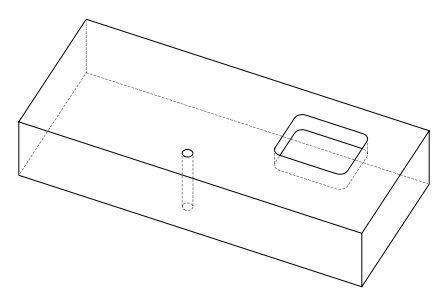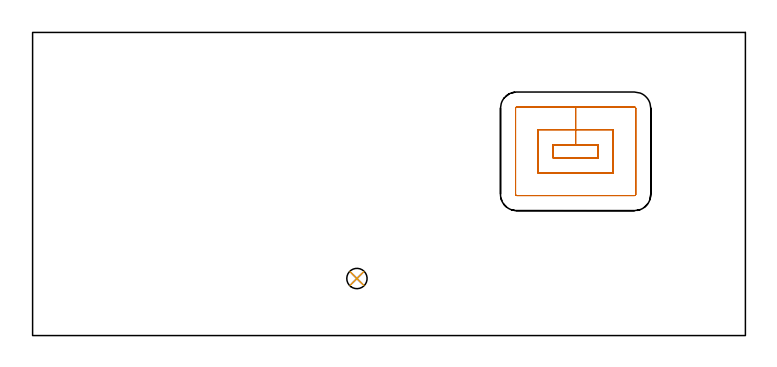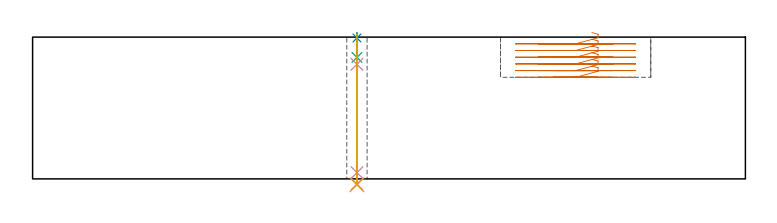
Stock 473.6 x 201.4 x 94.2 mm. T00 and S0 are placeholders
(PLAN: 5 operations, 4 tool changes, 8.1 min)
(1 MILL_RECTANGULAR_POCKET | POCKET_RECTANGULAR_STRAIGHT | UGT0201_136 | Follow Part, ap 5, ae 75% | 7.15 min | 207335 mm3)
(2 SPOT_DRILL | STEP1HOLE | NXT0321_9005460120000 | 0.03 min | 14 mm3)
(3 DRILL_BLIND_HOLE_INTO_CENTER | STEP1HOLE | NXT0301_061 | 0.06 min | 780 mm3)
(4 GUN_DRILL_THROUGH_HOLE | STEP1HOLE | UGT0307_005 | 0.47 min | 4375 mm3)
(5 DRILL_TO_ENLARGE_THROUGH_HOLE | STEP1HOLE | NXT0301_102 | 0.4 min | 8290 mm3)
(TOOL UGT0201_136 | Carbide End Mill 20.0 | D20 FL30 Z4)
(TOOL NXT0321_9005460120000 | NC Spot Drill, 142deg, 12mm, Carbide, Uncoated | D12 PA142 FL30 Z2)
(TOOL NXT0301_061 | Carbide Drill 9mm [860.1-0900-027A1-MM 2214] | D9 PA140 FL47 Z2)
(TOOL UGT0307_005 | Gun Drill 8.3 mm | D8.3 PA130 FL24 Z1)
(TOOL NXT0301_102 | Carbide Drill 13.5mm [860.1-1350-108A1-MM 2214] | D13.5 PA140 FL123 Z2)
(OP 1 MILL_RECTANGULAR_POCKET)
G17 G21 G94 G90
T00 M6
G54
G17 G0 G90 X371.596 Y118. S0 M3
G43 Z104.2 H0
Z97.2
G94 G1 X375.7 Z96.1 F250.
Y126.8 Z93.742
X360.8 Z89.75
X345.9 F500.
Y118.
X375.7
Y126.8
X360.8
Y136.8
X335.9
Y108.
X385.7
Y136.8
X360.8
Y151.8
X321.7
G3 X320.9 Y151. R0.8
G1 Y93.8
G3 X321.7 Y93. R0.8
G1 X399.9
G3 X400.7 Y93.8 R0.8
G1 Y151.
G3 X399.9 Y151.8 R0.8
G1 X360.8
X359.8
G0 X371.596 Y118. Z92.75
G1 X375.7 Z91.65 F250.
Y126.8 Z89.292
X360.8 Z85.3
X345.9 F500.
Y118.
X375.7
Y126.8
X360.8
Y136.8
X335.9
Y108.
X385.7
Y136.8
X360.8
Y151.8
X321.7
G3 X320.9 Y151. R0.8
G1 Y93.8
G3 X321.7 Y93. R0.8
G1 X399.9
G3 X400.7 Y93.8 R0.8
G1 Y151.
G3 X399.9 Y151.8 R0.8
G1 X360.8
X359.8
G0 X371.596 Y118. Z88.3
G1 X375.7 Z87.2 F250.
Y126.8 Z84.842
X360.8 Z80.85
X345.9 F500.
Y118.
X375.7
Y126.8
X360.8
Y136.8
X335.9
Y108.
X385.7
Y136.8
X360.8
Y151.8
X321.7
G3 X320.9 Y151. R0.8
G1 Y93.8
G3 X321.7 Y93. R0.8
G1 X399.9
G3 X400.7 Y93.8 R0.8
G1 Y151.
G3 X399.9 Y151.8 R0.8
G1 X360.8
X359.8
G0 X371.596 Y118. Z83.85
G1 X375.7 Z82.75 F250.
Y126.8 Z80.392
X360.8 Z76.4
X345.9 F500.
Y118.
X375.7
Y126.8
X360.8
Y136.8
X335.9
Y108.
X385.7
Y136.8
X360.8
Y151.8
X321.7
G3 X320.9 Y151. R0.8
G1 Y93.8
G3 X321.7 Y93. R0.8
G1 X399.9
G3 X400.7 Y93.8 R0.8
G1 Y151.
G3 X399.9 Y151.8 R0.8
G1 X360.8
X359.8
G0 X371.596 Y118. Z79.4
G1 X375.7 Z78.3 F250.
Y126.8 Z75.942
X360.8 Z71.95
X345.9 F500.
Y118.
X375.7
Y126.8
X360.8
Y136.8
X335.9
Y108.
X385.7
Y136.8
X360.8
Y151.8
X321.7
G3 X320.9 Y151. R0.8
G1 Y93.8
G3 X321.7 Y93. R0.8
G1 X399.9
G3 X400.7 Y93.8 R0.8
G1 Y151.
G3 X399.9 Y151.8 R0.8
G1 X360.8
X359.8
G0 X371.596 Y118. Z74.95
G1 X375.7 Z73.85 F250.
Y126.8 Z71.492
X360.8 Z67.5
X345.9 F500.
Y118.
X375.7
Y126.8
X360.8
Y136.8
X335.9
Y108.
X385.7
Y136.8
X360.8
Y151.8
X321.7
G3 X320.9 Y151. R0.8
G1 Y93.8
G3 X321.7 Y93. R0.8
G1 X399.9
G3 X400.7 Y93.8 R0.8
G1 Y151.
G3 X399.9 Y151.8 R0.8
G1 X360.8
X359.8
G0 Z104.2
M5
M2
(OP 2 SPOT_DRILL)
G17 G21 G94 G90
T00 M6
G54
G17 G0 G90 X215.5 Y37.9 S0 M3
G43 Z104.2 H0
G94 G81 G98 Z93.61 F250. R97.2
G80
M5
M2
(OP 3 DRILL_BLIND_HOLE_INTO_CENTER)
G17 G21 G94 G90
T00 M6
G54
G17 G0 G90 X215.5 Y37.9 S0 M3
G43 Z104.2 H1
G94 G81 G98 Z80.7 F250. R96.2
G80
M5
M2
(OP 4 GUN_DRILL_THROUGH_HOLE)
G17 G21 G94 G90
T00 M6
G54
G17 G0 G90 X215.5 Y37.9 M8
G43 Z104.2 H0
Z90.944
S716 M3
G94 G1 Z76.125 F125. M26
G4 X.084
Z4.15 F250.
G4 X.084
Z-3.435 F125.
G4 X.084
M5
M9
G0 Z90.944
Z104.2
M2
(OP 5 DRILL_TO_ENLARGE_THROUGH_HOLE)
G17 G21 G94 G90
T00 M6
G54
G17 G0 G90 X215.5 Y37.9 S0 M3
G43 Z104.2 H1
G94 G73 G98 Z-3.957 F250. Q12.27 R96.2
G80
M5
M2
